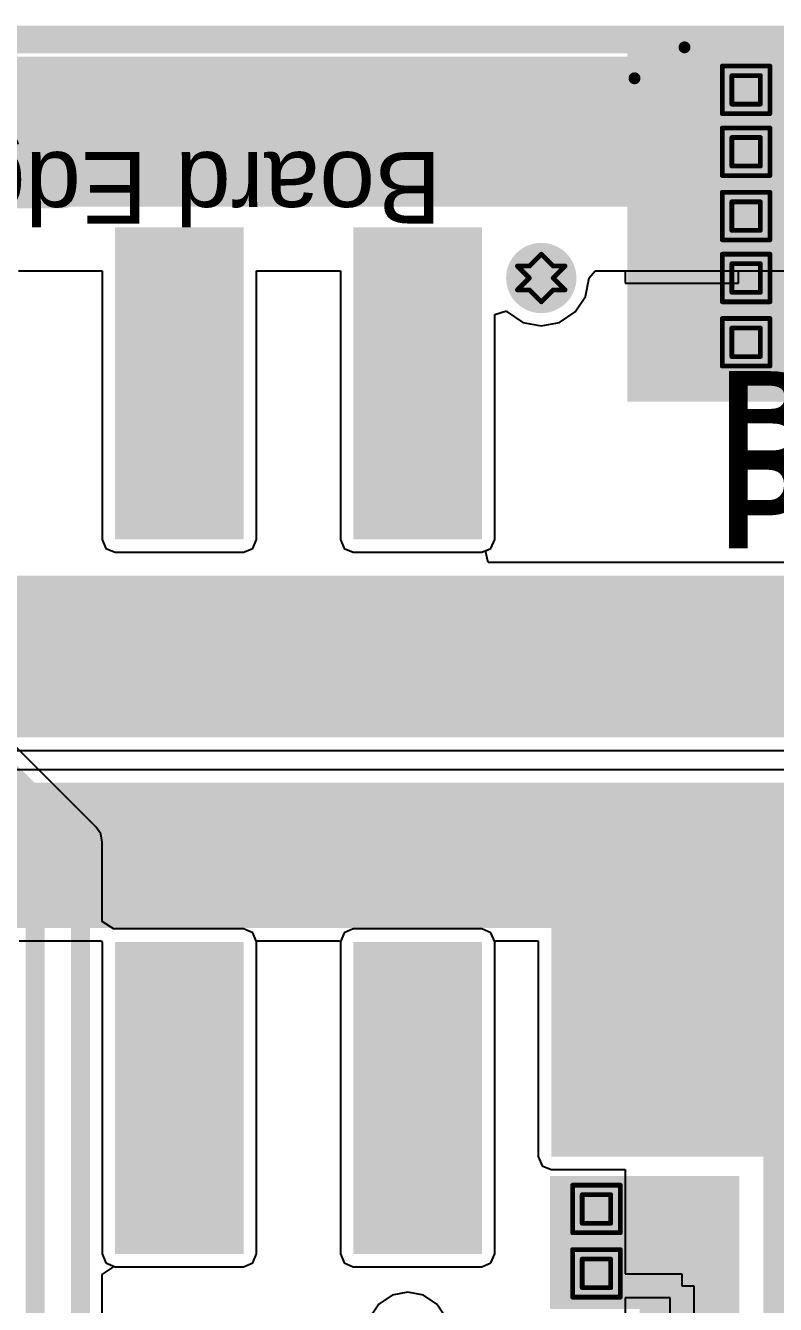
# Model space of a CAD drawing. Header units: inches. Extents: x -0.3 to 9.9, y -0.4 to 5.
# Drawn here: x 0.747 to 1.062, y 2.236 to 2.773 of the extents above; entities that cross this region are included whole.
import ezdxf

# ---------------------------------------------------------------- set-up
doc = ezdxf.new("R2010")
doc.units = ezdxf.units.IN
doc.header["$MEASUREMENT"] = 0
for name, color, linetype in [('Board Outline', 216, 'Continuous'), ('Bottom Layer', 5, 'Continuous'), ('Bottom Solder', 6, 'Continuous'), ('Drill Drawing', 1, 'Continuous'), ('Keep-Out Layer', 6, 'Continuous'), ('Pad Holes', 156, 'Continuous'), ('Top Layer', 1, 'Continuous'), ('Top Overlay', 2, 'Continuous'), ('Top Paste', 8, 'Continuous'), ('Top Solder', 216, 'Continuous'), ('Via Holes', 16, 'Continuous')]:
    doc.layers.add(name, color=color, linetype=linetype)
doc.styles.add('Arial', font='', dxfattribs={"height": 0.2})
doc.styles.add('Arial_Bold', font='', dxfattribs={"height": 0.2})
doc.styles.get('Arial').set_extended_font_data('Arial')
doc.styles.get('Arial_Bold').set_extended_font_data('Arial', bold=True)

# ---------------------------------------------------------------- blocks, each defined once
blk = doc.blocks.new('XKNANO_113_14')
at = {"layer": 'Bottom Solder'}
blk.add_hatch(color=6, dxfattribs=at).paths.add_polyline_path([(-0.20085, -0.21214), (-0.19285, -0.21214), (-0.19285, -0.22014), (-0.20085, -0.22014)])
at = {"layer": 'Keep-Out Layer'}
for points in [[(-0.17191, 0.06265), (-0.11791, 0.06265), (-0.11791, 0.19365), (-0.17191, 0.19365)], [(-0.07191, 0.06265), (-0.01791, 0.06265), (-0.01791, 0.19365), (-0.07191, 0.19365)], [(-0.17191, -0.23735), (-0.11791, -0.23735), (-0.11791, -0.10635), (-0.17191, -0.10635)], [(-0.07191, -0.23735), (-0.01791, -0.23735), (-0.01791, -0.10635), (-0.07191, -0.10635)]]:
    blk.add_hatch(color=6, dxfattribs=at).paths.add_polyline_path(points)
at = {"layer": 'Pad Holes'}
h = blk.add_hatch(color=7, dxfattribs=at)
edge = h.paths.add_edge_path()
edge.add_arc((-0.19685, -0.21614), 0.01476, 0, 360)
at = {"layer": 'Top Layer'}
for points in [[(-0.26969, 0.24843), (-0.24213, 0.24843), (-0.24213, 0.16575), (-0.26969, 0.16575)], [(-0.26969, -0.22402), (-0.24213, -0.22402), (-0.24213, -0.30669), (-0.26969, -0.30669)]]:
    blk.add_hatch(color=1, dxfattribs=at).paths.add_polyline_path(points)
at = {"layer": 'Top Paste'}
for points in [[(-0.26969, 0.24843), (-0.24213, 0.24843), (-0.24213, 0.16575), (-0.26969, 0.16575)], [(-0.26969, -0.22402), (-0.24213, -0.22402), (-0.24213, -0.30669), (-0.26969, -0.30669)]]:
    blk.add_hatch(color=8, dxfattribs=at).paths.add_polyline_path(points)
at = {"layer": 'Top Solder'}
for points in [[(-0.27369, 0.25243), (-0.23813, 0.25243), (-0.23813, 0.16175), (-0.27369, 0.16175)], [(-0.20085, -0.21214), (-0.19285, -0.21214), (-0.19285, -0.22014), (-0.20085, -0.22014)], [(-0.27369, -0.22002), (-0.23813, -0.22002), (-0.23813, -0.31069), (-0.27369, -0.31069)]]:
    blk.add_hatch(color=216, dxfattribs=at).paths.add_polyline_path(points)
at = {"layer": 'Top Overlay'}
for points in [[(-0.173, -0.255, 0.01, 0.01, 0), (-0.186, -0.268, 0.01, 0.01, 0)], [(-0.166, -0.255, 0.01, 0.01, 0), (-0.173, -0.255, 0.01, 0.01, 0)], [(-0.186, -0.268, 0.01, 0.01, 0), (-0.186, -0.288, 0.01, 0.01, 0)], [(0.236, -0.3, 0.005, 0.005, 0), (-0.236, -0.3, 0.005, 0.005, 0)], [(0.256, -0.313, 0.005, 0.005, 0), (-0.257, -0.313, 0.005, 0.005, 0)]]:
    blk.add_lwpolyline(points, format="xyseb", dxfattribs=at)
for points in [[(-0.1755, -0.255, 0.005, 0.005, 1), (-0.1705, -0.255, 0.005, 0.005, 1)], [(-0.1755, -0.255, 0.005, 0.005, 1), (-0.1705, -0.255, 0.005, 0.005, 1)], [(-0.1685, -0.255, 0.005, 0.005, 1), (-0.1635, -0.255, 0.005, 0.005, 1)], [(-0.1885, -0.268, 0.005, 0.005, 1), (-0.1835, -0.268, 0.005, 0.005, 1)], [(-0.1885, -0.268, 0.005, 0.005, 1), (-0.1835, -0.268, 0.005, 0.005, 1)], [(-0.1885, -0.288, 0.005, 0.005, 1), (-0.1835, -0.288, 0.005, 0.005, 1)], [(-0.23725, -0.3, 0.0025, 0.0025, 1), (-0.23475, -0.3, 0.0025, 0.0025, 1)], [(-0.25825, -0.313, 0.0025, 0.0025, 1), (-0.25575, -0.313, 0.0025, 0.0025, 1)]]:
    blk.add_lwpolyline(points, format="xyseb", close=True, dxfattribs=at)
at = {"layer": 'Top Overlay', "style": 'Arial'}
blk.add_text('Board Edge', height=0.03, dxfattribs=at).set_placement((-0.155, -0.269))

msp = doc.modelspace()

# ---------------------------------------------------------------- hatches: boundary and pattern name
at = {"layer": 'Bottom Layer'}
msp.add_hatch(color=5, dxfattribs=at).paths.add_polyline_path([(1, 2.62), (1.27382, 2.62), (1.27382, 2.76295), (1, 2.76295)])
h = msp.add_hatch(color=5, dxfattribs=at)
edge = h.paths.add_edge_path()
edge.add_arc((1.04982, 2.74595), 0.01181, 0, 360)
h = msp.add_hatch(color=5, dxfattribs=at)
edge = h.paths.add_edge_path()
edge.add_arc((1.04982, 2.71995), 0.01181, 0, 360)
h = msp.add_hatch(color=5, dxfattribs=at)
edge = h.paths.add_edge_path()
edge.add_arc((1.04982, 2.69295), 0.01181, 0, 360)
h = msp.add_hatch(color=5, dxfattribs=at)
edge = h.paths.add_edge_path()
edge.add_arc((1.04982, 2.66695), 0.01181, 0, 360)
h = msp.add_hatch(color=5, dxfattribs=at)
edge = h.paths.add_edge_path()
edge.add_arc((1.04982, 2.63995), 0.01181, 0, 360)
h = msp.add_hatch(color=5, dxfattribs=at)
edge = h.paths.add_edge_path()
edge.add_arc((0.987, 2.276), 0.01181, 0, 360)
h = msp.add_hatch(color=5, dxfattribs=at)
edge = h.paths.add_edge_path()
edge.add_arc((0.987, 2.24895), 0.01181, 0, 360)
at = {"layer": 'Bottom Solder'}
h = msp.add_hatch(color=6, dxfattribs=at)
edge = h.paths.add_edge_path()
edge.add_arc((1.04982, 2.74595), 0.00591, 0, 360)
h = msp.add_hatch(color=6, dxfattribs=at)
edge = h.paths.add_edge_path()
edge.add_arc((1.04982, 2.71995), 0.00591, 0, 360)
h = msp.add_hatch(color=6, dxfattribs=at)
edge = h.paths.add_edge_path()
edge.add_arc((1.04982, 2.69295), 0.00591, 0, 360)
h = msp.add_hatch(color=6, dxfattribs=at)
edge = h.paths.add_edge_path()
edge.add_arc((1.04982, 2.66695), 0.00591, 0, 360)
h = msp.add_hatch(color=6, dxfattribs=at)
edge = h.paths.add_edge_path()
edge.add_arc((1.04982, 2.63995), 0.00591, 0, 360)
h = msp.add_hatch(color=6, dxfattribs=at)
edge = h.paths.add_edge_path()
edge.add_arc((0.987, 2.276), 0.00591, 0, 360)
h = msp.add_hatch(color=6, dxfattribs=at)
edge = h.paths.add_edge_path()
edge.add_arc((0.987, 2.24895), 0.00591, 0, 360)
at = {"layer": 'Top Layer'}
for points in [[(0.15397, 2.69695), (1.85, 2.69695), (1.85, 2.75995), (0.15397, 2.75995)], [(1, 2.652), (1.849, 2.652), (1.849, 2.70995), (1, 2.70995)], [(1, 2.615), (1.192, 2.615), (1.192, 2.674), (1, 2.674)], [(0.466, 2.474), (1.123, 2.474), (1.123, 2.542), (0.466, 2.542)], [(0.543, 2.394), (1.094, 2.394), (1.094, 2.455), (0.543, 2.455)], [(0.968, 2.298), (1.094, 2.298), (1.094, 2.431), (0.968, 2.431)], [(1.057, 2.228), (1.27, 2.228), (1.27, 2.35895), (1.057, 2.35895)], [(0.96744, 2.2899), (0.96744, 2.234), (1.047, 2.234), (1.047, 2.2899)], [(1.009, 2.00895), (1.047, 2.00895), (1.047, 2.284), (1.009, 2.284)]]:
    msp.add_hatch(color=1, dxfattribs=at).paths.add_polyline_path(points)
h = msp.add_hatch(color=1, dxfattribs=at)
edge = h.paths.add_edge_path()
edge.add_arc((1.04982, 2.74595), 0.01181, 0, 360)
h = msp.add_hatch(color=1, dxfattribs=at)
edge = h.paths.add_edge_path()
edge.add_arc((1.04982, 2.71995), 0.01181, 0, 360)
h = msp.add_hatch(color=1, dxfattribs=at)
edge = h.paths.add_edge_path()
edge.add_arc((1.04982, 2.69295), 0.01181, 0, 360)
h = msp.add_hatch(color=1, dxfattribs=at)
edge = h.paths.add_edge_path()
edge.add_arc((1.04982, 2.66695), 0.01181, 0, 360)
h = msp.add_hatch(color=1, dxfattribs=at)
edge = h.paths.add_edge_path()
edge.add_arc((1.04982, 2.63995), 0.01181, 0, 360)
h = msp.add_hatch(color=1, dxfattribs=at)
edge = h.paths.add_edge_path()
edge.add_arc((0.987, 2.276), 0.01181, 0, 360)
h = msp.add_hatch(color=1, dxfattribs=at)
edge = h.paths.add_edge_path()
edge.add_arc((0.987, 2.24895), 0.01181, 0, 360)
at = {"layer": 'Top Solder'}
h = msp.add_hatch(color=216, dxfattribs=at)
edge = h.paths.add_edge_path()
edge.add_arc((1.04982, 2.74595), 0.00591, 0, 360)
h = msp.add_hatch(color=216, dxfattribs=at)
edge = h.paths.add_edge_path()
edge.add_arc((1.04982, 2.71995), 0.00591, 0, 360)
h = msp.add_hatch(color=216, dxfattribs=at)
edge = h.paths.add_edge_path()
edge.add_arc((1.04982, 2.69295), 0.00591, 0, 360)
h = msp.add_hatch(color=216, dxfattribs=at)
edge = h.paths.add_edge_path()
edge.add_arc((1.04982, 2.66695), 0.00591, 0, 360)
h = msp.add_hatch(color=216, dxfattribs=at)
edge = h.paths.add_edge_path()
edge.add_arc((1.04982, 2.63995), 0.00591, 0, 360)
h = msp.add_hatch(color=216, dxfattribs=at)
edge = h.paths.add_edge_path()
edge.add_arc((0.987, 2.276), 0.00591, 0, 360)
h = msp.add_hatch(color=216, dxfattribs=at)
edge = h.paths.add_edge_path()
edge.add_arc((0.987, 2.24895), 0.00591, 0, 360)
at = {"layer": 'Via Holes'}
h = msp.add_hatch(color=7, dxfattribs=at)
edge = h.paths.add_edge_path()
edge.add_arc((1.04982, 2.74595), 0.00591, 0, 360)
h = msp.add_hatch(color=7, dxfattribs=at)
edge = h.paths.add_edge_path()
edge.add_arc((1.04982, 2.71995), 0.00591, 0, 360)
h = msp.add_hatch(color=7, dxfattribs=at)
edge = h.paths.add_edge_path()
edge.add_arc((1.04982, 2.69295), 0.00591, 0, 360)
h = msp.add_hatch(color=7, dxfattribs=at)
edge = h.paths.add_edge_path()
edge.add_arc((1.04982, 2.66695), 0.00591, 0, 360)
h = msp.add_hatch(color=7, dxfattribs=at)
edge = h.paths.add_edge_path()
edge.add_arc((1.04982, 2.63995), 0.00591, 0, 360)
h = msp.add_hatch(color=7, dxfattribs=at)
edge = h.paths.add_edge_path()
edge.add_arc((0.987, 2.276), 0.00591, 0, 360)
h = msp.add_hatch(color=7, dxfattribs=at)
edge = h.paths.add_edge_path()
edge.add_arc((0.987, 2.24895), 0.00591, 0, 360)

# ---------------------------------------------------------------- linework, layer by layer
at = {"layer": 'Board Outline'}
msp.add_lwpolyline([(-0.11718, 2.76795, 0.01, 0.01, 0), (4.62523, 2.76795, 0.01, 0.01, 0)], format="xyseb", dxfattribs=at)
at = {"layer": 'Bottom Layer'}
for p, q in [((0.74429, 2.67), (0.77947, 2.67)), ((0.77947, 2.67), (0.77947, 2.55716)), ((0.84429, 2.55716), (0.84429, 2.67)), ((0.84429, 2.67), (0.87947, 2.67)), ((0.87947, 2.67), (0.87947, 2.55716)), ((0.98397, 2.66695), (0.98648, 2.67)), ((0.98648, 2.67), (1.15184, 2.67)), ((0.98244, 2.65924), (0.98397, 2.66695)), ((0.97807, 2.6527), (0.98244, 2.65924)), ((0.94429, 2.65161), (0.94929, 2.65312)), ((0.94929, 2.65312), (0.94957, 2.6527)), ((0.94429, 2.55716), (0.94429, 2.65161)), ((0.94957, 2.6527), (0.95611, 2.64833)), ((0.95611, 2.64833), (0.96382, 2.6468)), ((0.96382, 2.6468), (0.97153, 2.64833)), ((0.97153, 2.64833), (0.97807, 2.6527)), ((0.77947, 2.55716), (0.78105, 2.55333)), ((0.8427, 2.55333), (0.84429, 2.55716)), ((0.87947, 2.55716), (0.88105, 2.55333)), ((0.9427, 2.55333), (0.94429, 2.55716)), ((0.78105, 2.55333), (0.78488, 2.55175)), ((0.78488, 2.55175), (0.83888, 2.55175)), ((0.83888, 2.55175), (0.8427, 2.55333)), ((0.88105, 2.55333), (0.88488, 2.55175)), ((0.88488, 2.55175), (0.93888, 2.55175)), ((0.93888, 2.55175), (0.9427, 2.55333)), ((0.77687, 2.43648), (0.7392, 2.47415)), ((0.77886, 2.4335), (0.77687, 2.43648)), ((0.77955, 2.42999), (0.77886, 2.4335)), ((0.77955, 2.39678), (0.77955, 2.42999)), ((0.78455, 2.39344), (0.77955, 2.39678)), ((0.78488, 2.39357), (0.78455, 2.39344)), ((0.83888, 2.39357), (0.78488, 2.39357)), ((0.8427, 2.39199), (0.83888, 2.39357)), ((0.84429, 2.38816), (0.8427, 2.39199)), ((0.88105, 2.39199), (0.87947, 2.38816)), ((0.88488, 2.39357), (0.88105, 2.39199)), ((0.93888, 2.39357), (0.88488, 2.39357)), ((0.9427, 2.39199), (0.93888, 2.39357)), ((0.94429, 2.38816), (0.9427, 2.39199)), ((0.84429, 2.25716), (0.84429, 2.38816)), ((0.87947, 2.38816), (0.87947, 2.25716)), ((0.94429, 2.25716), (0.94429, 2.38816)), ((0.8427, 2.25333), (0.84429, 2.25716)), ((0.87947, 2.25716), (0.88105, 2.25333)), ((0.9427, 2.25333), (0.94429, 2.25716)), ((0.77955, 2.24854), (0.78455, 2.25188)), ((0.78455, 2.25188), (0.78488, 2.25175)), ((0.78488, 2.25175), (0.83888, 2.25175)), ((0.83888, 2.25175), (0.8427, 2.25333)), ((0.88105, 2.25333), (0.88488, 2.25175)), ((0.88488, 2.25175), (0.93888, 2.25175)), ((0.93888, 2.25175), (0.9427, 2.25333)), ((0.77955, 1.56791), (0.77955, 2.24854)), ((0.90126, 2.23978), (0.8957, 2.23607)), ((0.90782, 2.24109), (0.90126, 2.23978)), ((0.91438, 2.23978), (0.90782, 2.24109)), ((0.91994, 2.23607), (0.91438, 2.23978)), ((0.8957, 2.23607), (0.89199, 2.23051)), ((0.92366, 2.23051), (0.91994, 2.23607))]:
    msp.add_line(p, q, dxfattribs=at)
for points in [[(0.73271, 2.46766, 0.008, 0.008, 0), (0.77038, 2.42999, 0.008, 0.008, 0)], [(0.72484, 2.44866, 0.008, 0.008, 0), (0.75138, 2.42212, 0.008, 0.008, 0)], [(0.77038, 1.56411, 0.008, 0.008, 0), (0.77038, 2.42999, 0.008, 0.008, 0)], [(0.75138, 1.55624, 0.008, 0.008, 0), (0.75138, 2.42212, 0.008, 0.008, 0)]]:
    msp.add_lwpolyline(points, format="xyseb", dxfattribs=at)
for points in [[(0.76838, 2.42999, 0.004, 0.004, 1), (0.77238, 2.42999, 0.004, 0.004, 1)], [(0.76838, 2.42999, 0.004, 0.004, 1), (0.77238, 2.42999, 0.004, 0.004, 1)], [(0.74938, 2.42212, 0.004, 0.004, 1), (0.75338, 2.42212, 0.004, 0.004, 1)], [(0.74938, 2.42212, 0.004, 0.004, 1), (0.75338, 2.42212, 0.004, 0.004, 1)]]:
    msp.add_lwpolyline(points, format="xyseb", close=True, dxfattribs=at)
at = {"layer": 'Drill Drawing'}
for points in [[(1.03982, 2.75595, 0.002, 0.002, 0), (1.05982, 2.75595, 0.002, 0.002, 0)], [(1.03982, 2.73595, 0.002, 0.002, 0), (1.03982, 2.75595, 0.002, 0.002, 0)], [(1.05982, 2.73595, 0.002, 0.002, 0), (1.05982, 2.75595, 0.002, 0.002, 0)], [(1.04382, 2.75195, 0.002, 0.002, 0), (1.05582, 2.75195, 0.002, 0.002, 0)], [(1.04382, 2.73995, 0.002, 0.002, 0), (1.04382, 2.75195, 0.002, 0.002, 0)], [(1.05582, 2.73995, 0.002, 0.002, 0), (1.05582, 2.75195, 0.002, 0.002, 0)], [(1.04382, 2.73995, 0.002, 0.002, 0), (1.05582, 2.73995, 0.002, 0.002, 0)], [(1.03982, 2.73595, 0.002, 0.002, 0), (1.05982, 2.73595, 0.002, 0.002, 0)], [(1.03982, 2.72995, 0.002, 0.002, 0), (1.05982, 2.72995, 0.002, 0.002, 0)], [(1.03982, 2.70995, 0.002, 0.002, 0), (1.03982, 2.72995, 0.002, 0.002, 0)], [(1.05982, 2.70995, 0.002, 0.002, 0), (1.05982, 2.72995, 0.002, 0.002, 0)], [(1.04382, 2.72595, 0.002, 0.002, 0), (1.05582, 2.72595, 0.002, 0.002, 0)], [(1.04382, 2.71395, 0.002, 0.002, 0), (1.04382, 2.72595, 0.002, 0.002, 0)], [(1.05582, 2.71395, 0.002, 0.002, 0), (1.05582, 2.72595, 0.002, 0.002, 0)], [(1.04382, 2.71395, 0.002, 0.002, 0), (1.05582, 2.71395, 0.002, 0.002, 0)], [(1.03982, 2.70995, 0.002, 0.002, 0), (1.05982, 2.70995, 0.002, 0.002, 0)], [(1.03982, 2.70295, 0.002, 0.002, 0), (1.05982, 2.70295, 0.002, 0.002, 0)], [(1.03982, 2.68295, 0.002, 0.002, 0), (1.03982, 2.70295, 0.002, 0.002, 0)], [(1.05982, 2.68295, 0.002, 0.002, 0), (1.05982, 2.70295, 0.002, 0.002, 0)], [(1.04382, 2.69895, 0.002, 0.002, 0), (1.05582, 2.69895, 0.002, 0.002, 0)], [(1.04382, 2.68695, 0.002, 0.002, 0), (1.04382, 2.69895, 0.002, 0.002, 0)], [(1.05582, 2.68695, 0.002, 0.002, 0), (1.05582, 2.69895, 0.002, 0.002, 0)], [(1.04382, 2.68695, 0.002, 0.002, 0), (1.05582, 2.68695, 0.002, 0.002, 0)], [(1.03982, 2.68295, 0.002, 0.002, 0), (1.05982, 2.68295, 0.002, 0.002, 0)], [(0.95882, 2.67195, 0.002, 0.002, 0), (0.96382, 2.67695, 0.002, 0.002, 0)], [(0.96382, 2.67695, 0.002, 0.002, 0), (0.96882, 2.67195, 0.002, 0.002, 0)], [(1.03982, 2.67695, 0.002, 0.002, 0), (1.05982, 2.67695, 0.002, 0.002, 0)], [(1.03982, 2.65695, 0.002, 0.002, 0), (1.03982, 2.67695, 0.002, 0.002, 0)], [(1.05982, 2.65695, 0.002, 0.002, 0), (1.05982, 2.67695, 0.002, 0.002, 0)], [(0.95382, 2.67195, 0.002, 0.002, 0), (0.95882, 2.66695, 0.002, 0.002, 0)], [(0.95382, 2.67195, 0.002, 0.002, 0), (0.95882, 2.67195, 0.002, 0.002, 0)], [(0.96882, 2.67195, 0.002, 0.002, 0), (0.97382, 2.67195, 0.002, 0.002, 0)], [(0.96882, 2.66695, 0.002, 0.002, 0), (0.97382, 2.67195, 0.002, 0.002, 0)], [(1.04382, 2.67295, 0.002, 0.002, 0), (1.05582, 2.67295, 0.002, 0.002, 0)], [(1.04382, 2.66095, 0.002, 0.002, 0), (1.04382, 2.67295, 0.002, 0.002, 0)], [(1.05582, 2.66095, 0.002, 0.002, 0), (1.05582, 2.67295, 0.002, 0.002, 0)], [(0.95382, 2.66195, 0.002, 0.002, 0), (0.95882, 2.66695, 0.002, 0.002, 0)], [(0.96882, 2.66695, 0.002, 0.002, 0), (0.97382, 2.66195, 0.002, 0.002, 0)], [(0.95382, 2.66195, 0.002, 0.002, 0), (0.95882, 2.66195, 0.002, 0.002, 0)], [(0.95882, 2.66195, 0.002, 0.002, 0), (0.96382, 2.65695, 0.002, 0.002, 0)], [(0.96382, 2.65695, 0.002, 0.002, 0), (0.96882, 2.66195, 0.002, 0.002, 0)], [(0.96882, 2.66195, 0.002, 0.002, 0), (0.97382, 2.66195, 0.002, 0.002, 0)], [(1.04382, 2.66095, 0.002, 0.002, 0), (1.05582, 2.66095, 0.002, 0.002, 0)], [(1.03982, 2.65695, 0.002, 0.002, 0), (1.05982, 2.65695, 0.002, 0.002, 0)], [(1.03982, 2.64995, 0.002, 0.002, 0), (1.05982, 2.64995, 0.002, 0.002, 0)], [(1.03982, 2.62995, 0.002, 0.002, 0), (1.03982, 2.64995, 0.002, 0.002, 0)], [(1.05982, 2.62995, 0.002, 0.002, 0), (1.05982, 2.64995, 0.002, 0.002, 0)], [(1.04382, 2.64595, 0.002, 0.002, 0), (1.05582, 2.64595, 0.002, 0.002, 0)], [(1.04382, 2.63395, 0.002, 0.002, 0), (1.04382, 2.64595, 0.002, 0.002, 0)], [(1.05582, 2.63395, 0.002, 0.002, 0), (1.05582, 2.64595, 0.002, 0.002, 0)], [(1.04382, 2.63395, 0.002, 0.002, 0), (1.05582, 2.63395, 0.002, 0.002, 0)], [(1.03982, 2.62995, 0.002, 0.002, 0), (1.05982, 2.62995, 0.002, 0.002, 0)], [(0.977, 2.286, 0.002, 0.002, 0), (0.997, 2.286, 0.002, 0.002, 0)], [(0.977, 2.266, 0.002, 0.002, 0), (0.977, 2.286, 0.002, 0.002, 0)], [(0.981, 2.282, 0.002, 0.002, 0), (0.993, 2.282, 0.002, 0.002, 0)], [(0.981, 2.27, 0.002, 0.002, 0), (0.981, 2.282, 0.002, 0.002, 0)], [(0.993, 2.27, 0.002, 0.002, 0), (0.993, 2.282, 0.002, 0.002, 0)], [(0.997, 2.266, 0.002, 0.002, 0), (0.997, 2.286, 0.002, 0.002, 0)], [(0.977, 2.266, 0.002, 0.002, 0), (0.997, 2.266, 0.002, 0.002, 0)], [(0.981, 2.27, 0.002, 0.002, 0), (0.993, 2.27, 0.002, 0.002, 0)], [(0.977, 2.25895, 0.002, 0.002, 0), (0.997, 2.25895, 0.002, 0.002, 0)], [(0.977, 2.23895, 0.002, 0.002, 0), (0.977, 2.25895, 0.002, 0.002, 0)], [(0.981, 2.25495, 0.002, 0.002, 0), (0.993, 2.25495, 0.002, 0.002, 0)], [(0.981, 2.24295, 0.002, 0.002, 0), (0.981, 2.25495, 0.002, 0.002, 0)], [(0.993, 2.24295, 0.002, 0.002, 0), (0.993, 2.25495, 0.002, 0.002, 0)], [(0.997, 2.23895, 0.002, 0.002, 0), (0.997, 2.25895, 0.002, 0.002, 0)], [(0.977, 2.23895, 0.002, 0.002, 0), (0.997, 2.23895, 0.002, 0.002, 0)], [(0.981, 2.24295, 0.002, 0.002, 0), (0.993, 2.24295, 0.002, 0.002, 0)]]:
    msp.add_lwpolyline(points, format="xyseb", dxfattribs=at)
for points in [[(1.03932, 2.75595, 0.001, 0.001, 1), (1.04032, 2.75595, 0.001, 0.001, 1)], [(1.03932, 2.75595, 0.001, 0.001, 1), (1.04032, 2.75595, 0.001, 0.001, 1)], [(1.05932, 2.75595, 0.001, 0.001, 1), (1.06032, 2.75595, 0.001, 0.001, 1)], [(1.05932, 2.75595, 0.001, 0.001, 1), (1.06032, 2.75595, 0.001, 0.001, 1)], [(1.04332, 2.75195, 0.001, 0.001, 1), (1.04432, 2.75195, 0.001, 0.001, 1)], [(1.04332, 2.75195, 0.001, 0.001, 1), (1.04432, 2.75195, 0.001, 0.001, 1)], [(1.05532, 2.75195, 0.001, 0.001, 1), (1.05632, 2.75195, 0.001, 0.001, 1)], [(1.05532, 2.75195, 0.001, 0.001, 1), (1.05632, 2.75195, 0.001, 0.001, 1)], [(1.04332, 2.73995, 0.001, 0.001, 1), (1.04432, 2.73995, 0.001, 0.001, 1)], [(1.04332, 2.73995, 0.001, 0.001, 1), (1.04432, 2.73995, 0.001, 0.001, 1)], [(1.05532, 2.73995, 0.001, 0.001, 1), (1.05632, 2.73995, 0.001, 0.001, 1)], [(1.05532, 2.73995, 0.001, 0.001, 1), (1.05632, 2.73995, 0.001, 0.001, 1)], [(1.03932, 2.73595, 0.001, 0.001, 1), (1.04032, 2.73595, 0.001, 0.001, 1)], [(1.03932, 2.73595, 0.001, 0.001, 1), (1.04032, 2.73595, 0.001, 0.001, 1)], [(1.05932, 2.73595, 0.001, 0.001, 1), (1.06032, 2.73595, 0.001, 0.001, 1)], [(1.05932, 2.73595, 0.001, 0.001, 1), (1.06032, 2.73595, 0.001, 0.001, 1)], [(1.03932, 2.72995, 0.001, 0.001, 1), (1.04032, 2.72995, 0.001, 0.001, 1)], [(1.03932, 2.72995, 0.001, 0.001, 1), (1.04032, 2.72995, 0.001, 0.001, 1)], [(1.05932, 2.72995, 0.001, 0.001, 1), (1.06032, 2.72995, 0.001, 0.001, 1)], [(1.05932, 2.72995, 0.001, 0.001, 1), (1.06032, 2.72995, 0.001, 0.001, 1)], [(1.04332, 2.72595, 0.001, 0.001, 1), (1.04432, 2.72595, 0.001, 0.001, 1)], [(1.04332, 2.72595, 0.001, 0.001, 1), (1.04432, 2.72595, 0.001, 0.001, 1)], [(1.05532, 2.72595, 0.001, 0.001, 1), (1.05632, 2.72595, 0.001, 0.001, 1)], [(1.05532, 2.72595, 0.001, 0.001, 1), (1.05632, 2.72595, 0.001, 0.001, 1)], [(1.04332, 2.71395, 0.001, 0.001, 1), (1.04432, 2.71395, 0.001, 0.001, 1)], [(1.04332, 2.71395, 0.001, 0.001, 1), (1.04432, 2.71395, 0.001, 0.001, 1)], [(1.05532, 2.71395, 0.001, 0.001, 1), (1.05632, 2.71395, 0.001, 0.001, 1)], [(1.05532, 2.71395, 0.001, 0.001, 1), (1.05632, 2.71395, 0.001, 0.001, 1)], [(1.03932, 2.70995, 0.001, 0.001, 1), (1.04032, 2.70995, 0.001, 0.001, 1)], [(1.03932, 2.70995, 0.001, 0.001, 1), (1.04032, 2.70995, 0.001, 0.001, 1)], [(1.05932, 2.70995, 0.001, 0.001, 1), (1.06032, 2.70995, 0.001, 0.001, 1)], [(1.05932, 2.70995, 0.001, 0.001, 1), (1.06032, 2.70995, 0.001, 0.001, 1)], [(1.03932, 2.70295, 0.001, 0.001, 1), (1.04032, 2.70295, 0.001, 0.001, 1)], [(1.03932, 2.70295, 0.001, 0.001, 1), (1.04032, 2.70295, 0.001, 0.001, 1)], [(1.05932, 2.70295, 0.001, 0.001, 1), (1.06032, 2.70295, 0.001, 0.001, 1)], [(1.05932, 2.70295, 0.001, 0.001, 1), (1.06032, 2.70295, 0.001, 0.001, 1)], [(1.04332, 2.69895, 0.001, 0.001, 1), (1.04432, 2.69895, 0.001, 0.001, 1)], [(1.04332, 2.69895, 0.001, 0.001, 1), (1.04432, 2.69895, 0.001, 0.001, 1)], [(1.05532, 2.69895, 0.001, 0.001, 1), (1.05632, 2.69895, 0.001, 0.001, 1)], [(1.05532, 2.69895, 0.001, 0.001, 1), (1.05632, 2.69895, 0.001, 0.001, 1)], [(1.04332, 2.68695, 0.001, 0.001, 1), (1.04432, 2.68695, 0.001, 0.001, 1)], [(1.04332, 2.68695, 0.001, 0.001, 1), (1.04432, 2.68695, 0.001, 0.001, 1)], [(1.05532, 2.68695, 0.001, 0.001, 1), (1.05632, 2.68695, 0.001, 0.001, 1)], [(1.05532, 2.68695, 0.001, 0.001, 1), (1.05632, 2.68695, 0.001, 0.001, 1)], [(1.03932, 2.68295, 0.001, 0.001, 1), (1.04032, 2.68295, 0.001, 0.001, 1)], [(1.03932, 2.68295, 0.001, 0.001, 1), (1.04032, 2.68295, 0.001, 0.001, 1)], [(1.05932, 2.68295, 0.001, 0.001, 1), (1.06032, 2.68295, 0.001, 0.001, 1)], [(1.05932, 2.68295, 0.001, 0.001, 1), (1.06032, 2.68295, 0.001, 0.001, 1)], [(0.96332, 2.67695, 0.001, 0.001, 1), (0.96432, 2.67695, 0.001, 0.001, 1)], [(0.96332, 2.67695, 0.001, 0.001, 1), (0.96432, 2.67695, 0.001, 0.001, 1)], [(1.03932, 2.67695, 0.001, 0.001, 1), (1.04032, 2.67695, 0.001, 0.001, 1)], [(1.03932, 2.67695, 0.001, 0.001, 1), (1.04032, 2.67695, 0.001, 0.001, 1)], [(1.05932, 2.67695, 0.001, 0.001, 1), (1.06032, 2.67695, 0.001, 0.001, 1)], [(1.05932, 2.67695, 0.001, 0.001, 1), (1.06032, 2.67695, 0.001, 0.001, 1)], [(0.95332, 2.67195, 0.001, 0.001, 1), (0.95432, 2.67195, 0.001, 0.001, 1)], [(0.95332, 2.67195, 0.001, 0.001, 1), (0.95432, 2.67195, 0.001, 0.001, 1)], [(0.95832, 2.67195, 0.001, 0.001, 1), (0.95932, 2.67195, 0.001, 0.001, 1)], [(0.95832, 2.67195, 0.001, 0.001, 1), (0.95932, 2.67195, 0.001, 0.001, 1)], [(0.96832, 2.67195, 0.001, 0.001, 1), (0.96932, 2.67195, 0.001, 0.001, 1)], [(0.96832, 2.67195, 0.001, 0.001, 1), (0.96932, 2.67195, 0.001, 0.001, 1)], [(0.97332, 2.67195, 0.001, 0.001, 1), (0.97432, 2.67195, 0.001, 0.001, 1)], [(0.97332, 2.67195, 0.001, 0.001, 1), (0.97432, 2.67195, 0.001, 0.001, 1)], [(1.04332, 2.67295, 0.001, 0.001, 1), (1.04432, 2.67295, 0.001, 0.001, 1)], [(1.04332, 2.67295, 0.001, 0.001, 1), (1.04432, 2.67295, 0.001, 0.001, 1)], [(1.05532, 2.67295, 0.001, 0.001, 1), (1.05632, 2.67295, 0.001, 0.001, 1)], [(1.05532, 2.67295, 0.001, 0.001, 1), (1.05632, 2.67295, 0.001, 0.001, 1)], [(0.95832, 2.66695, 0.001, 0.001, 1), (0.95932, 2.66695, 0.001, 0.001, 1)], [(0.95832, 2.66695, 0.001, 0.001, 1), (0.95932, 2.66695, 0.001, 0.001, 1)], [(0.96832, 2.66695, 0.001, 0.001, 1), (0.96932, 2.66695, 0.001, 0.001, 1)], [(0.96832, 2.66695, 0.001, 0.001, 1), (0.96932, 2.66695, 0.001, 0.001, 1)], [(0.95332, 2.66195, 0.001, 0.001, 1), (0.95432, 2.66195, 0.001, 0.001, 1)], [(0.95332, 2.66195, 0.001, 0.001, 1), (0.95432, 2.66195, 0.001, 0.001, 1)], [(0.95832, 2.66195, 0.001, 0.001, 1), (0.95932, 2.66195, 0.001, 0.001, 1)], [(0.95832, 2.66195, 0.001, 0.001, 1), (0.95932, 2.66195, 0.001, 0.001, 1)], [(0.96832, 2.66195, 0.001, 0.001, 1), (0.96932, 2.66195, 0.001, 0.001, 1)], [(0.96832, 2.66195, 0.001, 0.001, 1), (0.96932, 2.66195, 0.001, 0.001, 1)], [(0.97332, 2.66195, 0.001, 0.001, 1), (0.97432, 2.66195, 0.001, 0.001, 1)], [(0.97332, 2.66195, 0.001, 0.001, 1), (0.97432, 2.66195, 0.001, 0.001, 1)], [(1.04332, 2.66095, 0.001, 0.001, 1), (1.04432, 2.66095, 0.001, 0.001, 1)], [(1.04332, 2.66095, 0.001, 0.001, 1), (1.04432, 2.66095, 0.001, 0.001, 1)], [(1.05532, 2.66095, 0.001, 0.001, 1), (1.05632, 2.66095, 0.001, 0.001, 1)], [(1.05532, 2.66095, 0.001, 0.001, 1), (1.05632, 2.66095, 0.001, 0.001, 1)], [(0.96332, 2.65695, 0.001, 0.001, 1), (0.96432, 2.65695, 0.001, 0.001, 1)], [(0.96332, 2.65695, 0.001, 0.001, 1), (0.96432, 2.65695, 0.001, 0.001, 1)], [(1.03932, 2.65695, 0.001, 0.001, 1), (1.04032, 2.65695, 0.001, 0.001, 1)], [(1.03932, 2.65695, 0.001, 0.001, 1), (1.04032, 2.65695, 0.001, 0.001, 1)], [(1.05932, 2.65695, 0.001, 0.001, 1), (1.06032, 2.65695, 0.001, 0.001, 1)], [(1.05932, 2.65695, 0.001, 0.001, 1), (1.06032, 2.65695, 0.001, 0.001, 1)], [(1.03932, 2.64995, 0.001, 0.001, 1), (1.04032, 2.64995, 0.001, 0.001, 1)], [(1.03932, 2.64995, 0.001, 0.001, 1), (1.04032, 2.64995, 0.001, 0.001, 1)], [(1.05932, 2.64995, 0.001, 0.001, 1), (1.06032, 2.64995, 0.001, 0.001, 1)], [(1.05932, 2.64995, 0.001, 0.001, 1), (1.06032, 2.64995, 0.001, 0.001, 1)], [(1.04332, 2.64595, 0.001, 0.001, 1), (1.04432, 2.64595, 0.001, 0.001, 1)], [(1.04332, 2.64595, 0.001, 0.001, 1), (1.04432, 2.64595, 0.001, 0.001, 1)], [(1.05532, 2.64595, 0.001, 0.001, 1), (1.05632, 2.64595, 0.001, 0.001, 1)], [(1.05532, 2.64595, 0.001, 0.001, 1), (1.05632, 2.64595, 0.001, 0.001, 1)], [(1.04332, 2.63395, 0.001, 0.001, 1), (1.04432, 2.63395, 0.001, 0.001, 1)], [(1.04332, 2.63395, 0.001, 0.001, 1), (1.04432, 2.63395, 0.001, 0.001, 1)], [(1.05532, 2.63395, 0.001, 0.001, 1), (1.05632, 2.63395, 0.001, 0.001, 1)], [(1.05532, 2.63395, 0.001, 0.001, 1), (1.05632, 2.63395, 0.001, 0.001, 1)], [(1.03932, 2.62995, 0.001, 0.001, 1), (1.04032, 2.62995, 0.001, 0.001, 1)], [(1.03932, 2.62995, 0.001, 0.001, 1), (1.04032, 2.62995, 0.001, 0.001, 1)], [(1.05932, 2.62995, 0.001, 0.001, 1), (1.06032, 2.62995, 0.001, 0.001, 1)], [(1.05932, 2.62995, 0.001, 0.001, 1), (1.06032, 2.62995, 0.001, 0.001, 1)], [(0.9765, 2.286, 0.001, 0.001, 1), (0.9775, 2.286, 0.001, 0.001, 1)], [(0.9765, 2.286, 0.001, 0.001, 1), (0.9775, 2.286, 0.001, 0.001, 1)], [(0.9805, 2.282, 0.001, 0.001, 1), (0.9815, 2.282, 0.001, 0.001, 1)], [(0.9805, 2.282, 0.001, 0.001, 1), (0.9815, 2.282, 0.001, 0.001, 1)], [(0.9925, 2.282, 0.001, 0.001, 1), (0.9935, 2.282, 0.001, 0.001, 1)], [(0.9925, 2.282, 0.001, 0.001, 1), (0.9935, 2.282, 0.001, 0.001, 1)], [(0.9965, 2.286, 0.001, 0.001, 1), (0.9975, 2.286, 0.001, 0.001, 1)], [(0.9965, 2.286, 0.001, 0.001, 1), (0.9975, 2.286, 0.001, 0.001, 1)], [(0.9765, 2.266, 0.001, 0.001, 1), (0.9775, 2.266, 0.001, 0.001, 1)], [(0.9765, 2.266, 0.001, 0.001, 1), (0.9775, 2.266, 0.001, 0.001, 1)], [(0.9805, 2.27, 0.001, 0.001, 1), (0.9815, 2.27, 0.001, 0.001, 1)], [(0.9805, 2.27, 0.001, 0.001, 1), (0.9815, 2.27, 0.001, 0.001, 1)], [(0.9925, 2.27, 0.001, 0.001, 1), (0.9935, 2.27, 0.001, 0.001, 1)], [(0.9925, 2.27, 0.001, 0.001, 1), (0.9935, 2.27, 0.001, 0.001, 1)], [(0.9965, 2.266, 0.001, 0.001, 1), (0.9975, 2.266, 0.001, 0.001, 1)], [(0.9965, 2.266, 0.001, 0.001, 1), (0.9975, 2.266, 0.001, 0.001, 1)], [(0.9765, 2.25895, 0.001, 0.001, 1), (0.9775, 2.25895, 0.001, 0.001, 1)], [(0.9765, 2.25895, 0.001, 0.001, 1), (0.9775, 2.25895, 0.001, 0.001, 1)], [(0.9805, 2.25495, 0.001, 0.001, 1), (0.9815, 2.25495, 0.001, 0.001, 1)], [(0.9805, 2.25495, 0.001, 0.001, 1), (0.9815, 2.25495, 0.001, 0.001, 1)], [(0.9925, 2.25495, 0.001, 0.001, 1), (0.9935, 2.25495, 0.001, 0.001, 1)], [(0.9925, 2.25495, 0.001, 0.001, 1), (0.9935, 2.25495, 0.001, 0.001, 1)], [(0.9965, 2.25895, 0.001, 0.001, 1), (0.9975, 2.25895, 0.001, 0.001, 1)], [(0.9965, 2.25895, 0.001, 0.001, 1), (0.9975, 2.25895, 0.001, 0.001, 1)], [(0.9765, 2.23895, 0.001, 0.001, 1), (0.9775, 2.23895, 0.001, 0.001, 1)], [(0.9765, 2.23895, 0.001, 0.001, 1), (0.9775, 2.23895, 0.001, 0.001, 1)], [(0.9805, 2.24295, 0.001, 0.001, 1), (0.9815, 2.24295, 0.001, 0.001, 1)], [(0.9805, 2.24295, 0.001, 0.001, 1), (0.9815, 2.24295, 0.001, 0.001, 1)], [(0.9925, 2.24295, 0.001, 0.001, 1), (0.9935, 2.24295, 0.001, 0.001, 1)], [(0.9925, 2.24295, 0.001, 0.001, 1), (0.9935, 2.24295, 0.001, 0.001, 1)], [(0.9965, 2.23895, 0.001, 0.001, 1), (0.9975, 2.23895, 0.001, 0.001, 1)], [(0.9965, 2.23895, 0.001, 0.001, 1), (0.9975, 2.23895, 0.001, 0.001, 1)]]:
    msp.add_lwpolyline(points, format="xyseb", close=True, dxfattribs=at)
at = {"layer": 'Top Layer'}
for p, q in [((0.98397, 2.66695), (0.98648, 2.67)), ((0.98648, 2.67), (0.9991, 2.67)), ((0.9991, 2.67), (0.9991, 2.66482)), ((1.04666, 2.66482), (1.04666, 2.67)), ((1.04666, 2.67), (1.15184, 2.67)), ((0.98244, 2.65924), (0.98397, 2.66695)), ((0.9991, 2.66482), (1.04666, 2.66482)), ((0.97807, 2.6527), (0.98244, 2.65924)), ((0.94429, 2.65161), (0.94929, 2.65312)), ((0.94929, 2.65312), (0.94957, 2.6527)), ((0.94429, 2.55716), (0.94429, 2.65161)), ((0.94957, 2.6527), (0.95611, 2.64833)), ((0.95611, 2.64833), (0.96382, 2.6468)), ((0.96382, 2.6468), (0.97153, 2.64833)), ((0.97153, 2.64833), (0.97807, 2.6527)), ((0.9427, 2.55333), (0.94429, 2.55716)), ((0.94048, 2.55241), (0.9427, 2.55333)), ((0.94147, 2.54741), (0.94048, 2.55241)), ((1.123, 2.54741), (0.94147, 2.54741)), ((0.52041, 2.46859), (1.10232, 2.46859)), ((1.094, 2.46041), (0.543, 2.46041)), ((0.74457, 2.38859), (0.77918, 2.38859)), ((0.77918, 2.38859), (0.77947, 2.38816)), ((0.77947, 2.38816), (0.77947, 2.25716)), ((0.84429, 2.38816), (0.84457, 2.38859)), ((0.84429, 2.25716), (0.84429, 2.38816)), ((0.84457, 2.38859), (0.87918, 2.38859)), ((0.87918, 2.38859), (0.87947, 2.38816)), ((0.87947, 2.38816), (0.87947, 2.25716)), ((0.94429, 2.38816), (0.94457, 2.38859)), ((0.94429, 2.25716), (0.94429, 2.38816)), ((0.94457, 2.38859), (0.96259, 2.38859)), ((0.96259, 2.38859), (0.96259, 2.298)), ((0.96259, 2.298), (0.96417, 2.29417)), ((0.96417, 2.29417), (0.968, 2.29259)), ((0.968, 2.29259), (0.9991, 2.29259)), ((0.9991, 2.29259), (0.9991, 2.24872)), ((0.77947, 2.25716), (0.78105, 2.25333)), ((0.8427, 2.25333), (0.84429, 2.25716)), ((0.87947, 2.25716), (0.88105, 2.25333)), ((0.9427, 2.25333), (0.94429, 2.25716)), ((0.78105, 2.25333), (0.78488, 2.25175)), ((0.78488, 2.25175), (0.83888, 2.25175)), ((0.83888, 2.25175), (0.8427, 2.25333)), ((0.88105, 2.25333), (0.88488, 2.25175)), ((0.88488, 2.25175), (0.93888, 2.25175)), ((0.93888, 2.25175), (0.9427, 2.25333)), ((0.9991, 2.24872), (1.02288, 2.24872)), ((1.02288, 2.24872), (1.02288, 2.24372)), ((0.90126, 2.23978), (0.8957, 2.23607)), ((0.90782, 2.24109), (0.90126, 2.23978)), ((0.91438, 2.23978), (0.90782, 2.24109)), ((0.91994, 2.23607), (0.91438, 2.23978)), ((1.02288, 2.24372), (1.02788, 2.24372)), ((1.02788, 2.24372), (1.02788, 2.19238)), ((0.8957, 2.23607), (0.89199, 2.23051)), ((0.92123, 2.23414), (0.91994, 2.23607)), ((1.01788, 2.23872), (0.9991, 2.23872)), ((0.9991, 2.23872), (0.9991, 2.22485)), ((1.01788, 2.19238), (1.01788, 2.23872))]:
    msp.add_line(p, q, dxfattribs=at)
for points in [[(0.76132, 2.72845, 0.04, 0.04, 0), (1.02288, 2.72845, 0.04, 0.04, 0)], [(0.51107, 2.71616, 0.04, 0.04, 0), (0.76132, 2.71616, 0.04, 0.04, 0)]]:
    msp.add_lwpolyline(points, format="xyseb", dxfattribs=at)
for points in [[(0.75132, 2.72845, 0.02, 0.02, 1), (0.77132, 2.72845, 0.02, 0.02, 1)], [(1.01288, 2.72845, 0.02, 0.02, 1), (1.03288, 2.72845, 0.02, 0.02, 1)], [(0.75132, 2.71616, 0.02, 0.02, 1), (0.77132, 2.71616, 0.02, 0.02, 1)]]:
    msp.add_lwpolyline(points, format="xyseb", close=True, dxfattribs=at)

# ---------------------------------------------------------------- block references
at = {"rotation": 180}
msp.add_blockref('XKNANO_113_14', (0.76697, 2.45081), dxfattribs=at)

# ---------------------------------------------------------------- texts
at = {"layer": 'Top Overlay', "style": 'Arial_Bold'}
for s, p in [('BOARD', (1.03889, 2.58846)), ('POWER', (1.03889, 2.55346))]:
    msp.add_text(s, height=0.03937, dxfattribs=at).set_placement(p)

doc.saveas('drawing.dxf')
